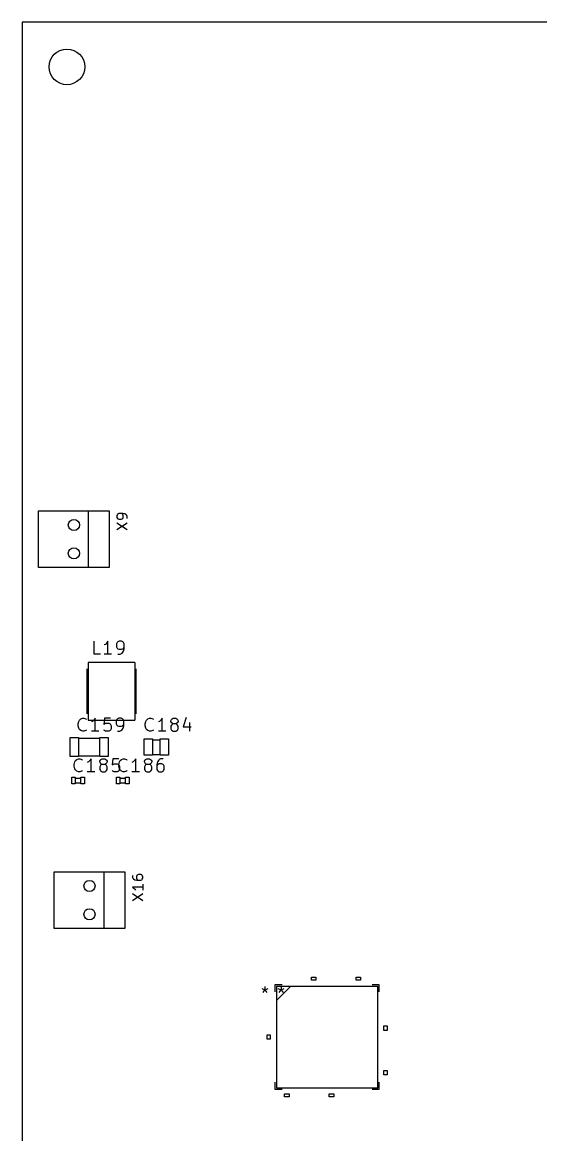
# Model space of a CAD drawing. Header units: millimetres. Extents: x -1 to 260, y -56 to 300.
# Drawn here: x 0 to 46.4, y 200.2 to 300 of the extents above; entities that cross this region are included whole.
import ezdxf

# ---------------------------------------------------------------- set-up
doc = ezdxf.new("R2010")
doc.units = ezdxf.units.MM
for name, color, linetype, true_color in [('Edge.Cuts', 254, 'CONTINUOUS', 0xd0d2cd), ('F.Fab', 9, 'CONTINUOUS', 0xafafaf), ('F.Silkscreen', 41, 'CONTINUOUS', 0xf2eda1)]:
    doc.layers.add(name, color=color, linetype=linetype, true_color=true_color)

msp = doc.modelspace()

# ---------------------------------------------------------------- linework, layer by layer
at = {"layer": 'Edge.Cuts', "linetype": 'CONTINUOUS'}
for p, q in [((0, 300), (0, 0)), ((260, 300), (0, 300))]:
    msp.add_line(p, q, dxfattribs=at)
at = {"layer": 'Edge.Cuts'}
for centre, radius in [((4, 296), 1.599999), ((4.62, 254.92), 0.5), ((4.62, 252.38), 0.5), ((6.02, 222.55), 0.5), ((6.02, 220.01), 0.5)]:
    msp.add_circle(centre, radius, dxfattribs=at)
at = {"layer": 'F.Fab', "linetype": 'CONTINUOUS'}
for p, q in [((5.892, 242.591), (5.892, 237.409)), ((10.083, 242.591), (5.892, 242.591)), ((10.083, 242.591), (10.083, 237.409)), ((5.79, 242.032), (5.79, 237.968)), ((10.184, 242.032), (10.184, 237.968)), ((5.892, 237.409), (10.083, 237.409)), ((4.2982, 234.1491), (4.2982, 235.8491)), ((4.2982, 235.8491), (5.0483, 235.8491)), ((5.035, 235.787), (6.965, 235.787)), ((5.0483, 235.8491), (5.0483, 234.1491)), ((6.9517, 234.1509), (6.9517, 235.8509)), ((6.9517, 235.8509), (7.7018, 235.8509)), ((7.7018, 235.8509), (7.7018, 234.1509)), ((10.9078, 234.2761), (10.9078, 235.7262)), ((10.9078, 235.7262), (11.6579, 235.7262)), ((11.619, 235.66), (12.381, 235.66)), ((11.6579, 235.7262), (11.6579, 234.2761)), ((12.3556, 234.2761), (12.3556, 235.7262)), ((12.3556, 235.7262), (13.1057, 235.7262)), ((13.1057, 235.7262), (13.1057, 234.2761)), ((5.0483, 234.1491), (4.2982, 234.1491)), ((5.035, 234.213), (6.965, 234.213)), ((7.7018, 234.1509), (6.9517, 234.1509)), ((11.6579, 234.2761), (10.9078, 234.2761)), ((11.644, 234.34), (12.381, 234.34)), ((13.1057, 234.2761), (12.3556, 234.2761)), ((4.446, 231.6952), (4.446, 232.2951)), ((4.446, 232.2951), (4.746, 232.2951)), ((4.746, 231.6952), (4.446, 231.6952)), ((4.746, 232.2951), (4.746, 231.6952)), ((4.755, 232.224), (5.245, 232.224)), ((5.245, 231.776), (4.755, 231.776)), ((5.2588, 231.6952), (5.2588, 232.2951)), ((5.2588, 232.2951), (5.5588, 232.2951)), ((5.5588, 231.6952), (5.2588, 231.6952)), ((5.5588, 232.2951), (5.5588, 231.6952)), ((8.446, 231.6952), (8.446, 232.2951)), ((8.446, 232.2951), (8.746, 232.2951)), ((8.746, 231.6952), (8.446, 231.6952)), ((8.746, 232.2951), (8.746, 231.6952)), ((8.755, 232.224), (9.245, 232.224)), ((9.245, 231.776), (8.755, 231.776)), ((9.2588, 231.6952), (9.2588, 232.2951)), ((9.2588, 232.2951), (9.5588, 232.2951)), ((9.5588, 231.6952), (9.2588, 231.6952)), ((9.5588, 232.2951), (9.5588, 231.6952)), ((22.7534, 213.5466), (22.7534, 204.4534)), ((22.7534, 212.2766), (24.0234, 213.5466)), ((31.8466, 213.5466), (22.7534, 213.5466)), ((23.182111, 213.518861), (23.182111, 213.234623)), ((23.8202, 213.5466), (23.5662, 213.5466)), ((24.2266, 213.5466), (23.9726, 213.5466)), ((24.633, 213.5466), (24.379, 213.5466)), ((25.0394, 213.5466), (24.7854, 213.5466)), ((25.4204, 213.5466), (25.1664, 213.5466)), ((25.8268, 213.5466), (25.5728, 213.5466)), ((26.2332, 213.5466), (25.9792, 213.5466)), ((26.6396, 213.5466), (26.3856, 213.5466)), ((27.0206, 213.5466), (26.7666, 213.5466)), ((27.427, 213.5466), (27.173, 213.5466)), ((27.8334, 213.5466), (27.5794, 213.5466)), ((28.2144, 213.5466), (27.9604, 213.5466)), ((28.6208, 213.5466), (28.3668, 213.5466)), ((29.0272, 213.5466), (28.7732, 213.5466)), ((29.4336, 213.5466), (29.1796, 213.5466)), ((29.8146, 213.5466), (29.5606, 213.5466)), ((30.221, 213.5466), (29.967, 213.5466)), ((30.6274, 213.5466), (30.3734, 213.5466)), ((31.0338, 213.5466), (30.7798, 213.5466)), ((31.8466, 204.4534), (31.8466, 213.5466)), ((22.7534, 212.7338), (22.7534, 212.4798)), ((22.897873, 213.348318), (23.182111, 213.234623)), ((23.011569, 213.007232), (23.182111, 213.234623)), ((23.182111, 213.234623), (23.46635, 213.348318)), ((23.182111, 213.234623), (23.352654, 213.007232)), ((31.8466, 212.4798), (31.8466, 212.7338)), ((22.7534, 212.3274), (22.7534, 212.0734)), ((22.7534, 211.921), (22.7534, 211.667)), ((22.7534, 211.5146), (22.7534, 211.2606)), ((31.8466, 212.0734), (31.8466, 212.3274)), ((31.8466, 211.667), (31.8466, 211.921)), ((31.8466, 211.2606), (31.8466, 211.5146)), ((22.7534, 211.1336), (22.7534, 210.8796)), ((22.7534, 210.7272), (22.7534, 210.4732)), ((31.8466, 210.8796), (31.8466, 211.1336)), ((31.8466, 210.4732), (31.8466, 210.7272)), ((22.7534, 210.3208), (22.7534, 210.0668)), ((22.7534, 209.9144), (22.7534, 209.6604)), ((22.7534, 209.5334), (22.7534, 209.2794)), ((31.8466, 210.0668), (31.8466, 210.3208)), ((31.8466, 209.6604), (31.8466, 209.9144)), ((31.8466, 209.2794), (31.8466, 209.5334)), ((22.7534, 209.127), (22.7534, 208.873)), ((22.7534, 208.7206), (22.7534, 208.4666)), ((31.8466, 208.873), (31.8466, 209.127)), ((31.8466, 208.4666), (31.8466, 208.7206)), ((22.7534, 208.3396), (22.7534, 208.0856)), ((22.7534, 207.9332), (22.7534, 207.6792)), ((22.7534, 207.5268), (22.7534, 207.2728)), ((31.8466, 208.0856), (31.8466, 208.3396)), ((31.8466, 207.6792), (31.8466, 207.9332)), ((31.8466, 207.2728), (31.8466, 207.5268)), ((22.7534, 207.1204), (22.7534, 206.8664)), ((22.7534, 206.7394), (22.7534, 206.4854)), ((31.8466, 206.8664), (31.8466, 207.1204)), ((31.8466, 206.4854), (31.8466, 206.7394)), ((22.7534, 206.333), (22.7534, 206.079)), ((22.7534, 205.9266), (22.7534, 205.6726)), ((22.7534, 205.5202), (22.7534, 205.2662)), ((31.8466, 206.079), (31.8466, 206.333)), ((31.8466, 205.6726), (31.8466, 205.9266)), ((31.8466, 205.2662), (31.8466, 205.5202)), ((22.7534, 204.4534), (31.8466, 204.4534)), ((23.5662, 204.4534), (23.8202, 204.4534)), ((23.9726, 204.4534), (24.2266, 204.4534)), ((24.379, 204.4534), (24.633, 204.4534)), ((24.7854, 204.4534), (25.0394, 204.4534)), ((25.1664, 204.4534), (25.4204, 204.4534)), ((25.5728, 204.4534), (25.8268, 204.4534)), ((25.9792, 204.4534), (26.2332, 204.4534)), ((26.3856, 204.4534), (26.6396, 204.4534)), ((26.7666, 204.4534), (27.0206, 204.4534)), ((27.173, 204.4534), (27.427, 204.4534)), ((27.5794, 204.4534), (27.8334, 204.4534)), ((27.9604, 204.4534), (28.2144, 204.4534)), ((28.3668, 204.4534), (28.6208, 204.4534)), ((28.7732, 204.4534), (29.0272, 204.4534)), ((29.1796, 204.4534), (29.4336, 204.4534)), ((29.5606, 204.4534), (29.8146, 204.4534)), ((29.967, 204.4534), (30.221, 204.4534)), ((30.3734, 204.4534), (30.6274, 204.4534)), ((30.7798, 204.4534), (31.0338, 204.4534))]:
    msp.add_line(p, q, dxfattribs=at)
at = {"layer": 'F.Fab'}
for centre, radius in [((4, 296), 1.599999), ((4.62, 254.92), 0.5), ((4.62, 252.38), 0.5), ((6.02, 222.55), 0.5), ((6.02, 220.01), 0.5)]:
    msp.add_circle(centre, radius, dxfattribs=at)
at = {"layer": 'F.Silkscreen', "linetype": 'CONTINUOUS'}
for p, q in [((1.445, 256.19), (5.89, 256.19)), ((1.445, 251.11), (1.445, 256.19)), ((5.89, 256.19), (5.89, 251.11)), ((5.89, 256.19), (7.795, 256.19)), ((7.795, 256.19), (7.795, 251.11)), ((8.513298, 255.865683), (8.469271, 255.77763)), ((8.469271, 255.77763), (8.469271, 255.601523)), ((8.469271, 255.601523), (8.513298, 255.51347)), ((8.557325, 255.90971), (8.513298, 255.865683)), ((8.513298, 255.51347), (8.557325, 255.469443)), ((8.645378, 255.953736), (8.557325, 255.90971)), ((8.557325, 255.469443), (8.645378, 255.425416)), ((8.997591, 255.953736), (8.645378, 255.953736)), ((8.645378, 255.425416), (8.865511, 255.425416)), ((8.953565, 255.90971), (8.865511, 255.953736)), ((8.865511, 255.425416), (8.953565, 255.469443)), ((8.997591, 255.865683), (8.953565, 255.90971)), ((8.953565, 255.469443), (8.997591, 255.51347)), ((9.173698, 255.90971), (8.997591, 255.953736)), ((9.041618, 255.77763), (8.997591, 255.865683)), ((8.997591, 255.51347), (9.041618, 255.601523)), ((9.041618, 255.601523), (9.041618, 255.77763)), ((9.305778, 255.821656), (9.173698, 255.90971)), ((9.349805, 255.77763), (9.305778, 255.821656)), ((9.393831, 255.689576), (9.349805, 255.77763)), ((9.393831, 255.51347), (9.393831, 255.689576)), ((8.469271, 254.500857), (9.393831, 255.11723)), ((8.469271, 255.11723), (9.393831, 254.500857)), ((5.89, 251.11), (1.445, 251.11)), ((7.795, 251.11), (5.89, 251.11)), ((6.440032, 243.323273), (6.440032, 244.491673)), ((7.66407, 244.491673), (7.552794, 244.324759)), ((7.66407, 243.323273), (7.66407, 244.491673)), ((8.55428, 244.436035), (8.498642, 244.380397)), ((8.665556, 244.491673), (8.55428, 244.436035)), ((8.888109, 244.491673), (8.665556, 244.491673)), ((8.999385, 244.436035), (8.888109, 244.491673)), ((9.055023, 244.380397), (8.999385, 244.436035)), ((7.441518, 244.213483), (7.330242, 244.157845)), ((7.552794, 244.324759), (7.441518, 244.213483)), ((8.498642, 244.380397), (8.443004, 244.269121)), ((8.443004, 244.269121), (8.443004, 243.990931)), ((8.443004, 243.990931), (8.498642, 243.879654)), ((8.498642, 243.879654), (8.55428, 243.824016)), ((8.55428, 243.824016), (8.665556, 243.768378)), ((8.665556, 243.768378), (8.888109, 243.768378)), ((8.888109, 243.768378), (8.999385, 243.824016)), ((8.888109, 243.378912), (8.943747, 243.43455)), ((8.943747, 243.43455), (9.055023, 243.601464)), ((8.999385, 243.824016), (9.055023, 243.879654)), ((9.110661, 244.269121), (9.055023, 244.380397)), ((9.055023, 243.879654), (9.110661, 243.990931)), ((9.055023, 243.601464), (9.110661, 243.824016)), ((9.110661, 243.824016), (9.110661, 244.269121)), ((6.996413, 243.323273), (6.440032, 243.323273)), ((7.997899, 243.323273), (7.330242, 243.323273)), ((8.55428, 243.323273), (8.776832, 243.323273)), ((8.776832, 243.323273), (8.888109, 243.378912)), ((5.13067, 237.419759), (5.241946, 237.531035)), ((5.241946, 237.531035), (5.408861, 237.586673)), ((5.408861, 237.586673), (5.520137, 237.586673)), ((5.520137, 237.586673), (5.687051, 237.531035)), ((5.687051, 237.531035), (5.742689, 237.475397)), ((6.521622, 237.586673), (6.410346, 237.419759)), ((6.521622, 236.418273), (6.521622, 237.586673)), ((7.356194, 237.586673), (7.300556, 237.030292)), ((7.912575, 237.586673), (7.356194, 237.586673)), ((8.468956, 237.475397), (8.413318, 237.364121)), ((8.524594, 237.531035), (8.468956, 237.475397)), ((8.63587, 237.586673), (8.524594, 237.531035)), ((8.858423, 237.586673), (8.63587, 237.586673)), ((8.969699, 237.531035), (8.858423, 237.586673)), ((9.025337, 237.475397), (8.969699, 237.531035)), ((9.080975, 237.364121), (9.025337, 237.475397)), ((11.13067, 237.419759), (11.241946, 237.531035)), ((11.241946, 237.531035), (11.408861, 237.586673)), ((11.408861, 237.586673), (11.520137, 237.586673)), ((11.520137, 237.586673), (11.687051, 237.531035)), ((11.687051, 237.531035), (11.742689, 237.475397)), ((12.521622, 237.586673), (12.410346, 237.419759)), ((12.521622, 236.418273), (12.521622, 237.586673)), ((13.300556, 237.364121), (13.356194, 237.475397)), ((13.356194, 237.475397), (13.411832, 237.531035)), ((13.411832, 237.531035), (13.523108, 237.586673)), ((13.523108, 237.586673), (13.745661, 237.586673)), ((13.745661, 237.586673), (13.856937, 237.531035)), ((13.856937, 237.531035), (13.912575, 237.475397)), ((13.912575, 237.475397), (13.968213, 237.364121)), ((14.691508, 237.642312), (14.413318, 236.80774)), ((5.019394, 237.085931), (5.075032, 237.308483)), ((5.019394, 236.919016), (5.019394, 237.085931)), ((5.075032, 236.696464), (5.019394, 236.919016)), ((5.075032, 237.308483), (5.13067, 237.419759)), ((5.13067, 236.585188), (5.075032, 236.696464)), ((5.241946, 236.473912), (5.13067, 236.585188)), ((5.408861, 236.418273), (5.241946, 236.473912)), ((5.687051, 236.473912), (5.520137, 236.418273)), ((5.742689, 236.52955), (5.687051, 236.473912)), ((6.29907, 237.308483), (6.187794, 237.252845)), ((6.410346, 237.419759), (6.29907, 237.308483)), ((7.300556, 237.030292), (7.356194, 237.085931)), ((7.356194, 236.473912), (7.300556, 236.52955)), ((7.356194, 237.085931), (7.46747, 237.141569)), ((7.46747, 236.418273), (7.356194, 236.473912)), ((7.46747, 237.141569), (7.745661, 237.141569)), ((7.745661, 237.141569), (7.856937, 237.085931)), ((7.856937, 236.473912), (7.745661, 236.418273)), ((7.856937, 237.085931), (7.912575, 237.030292)), ((7.912575, 236.52955), (7.856937, 236.473912)), ((7.912575, 237.030292), (7.968213, 236.919016)), ((7.968213, 236.640826), (7.912575, 236.52955)), ((7.968213, 236.919016), (7.968213, 236.640826)), ((8.413318, 237.364121), (8.413318, 237.085931)), ((8.413318, 237.085931), (8.468956, 236.974654)), ((8.468956, 236.974654), (8.524594, 236.919016)), ((8.524594, 236.919016), (8.63587, 236.863378)), ((8.63587, 236.863378), (8.858423, 236.863378)), ((8.747146, 236.418273), (8.858423, 236.473912)), ((8.858423, 236.863378), (8.969699, 236.919016)), ((8.858423, 236.473912), (8.914061, 236.52955)), ((8.914061, 236.52955), (9.025337, 236.696464)), ((8.969699, 236.919016), (9.025337, 236.974654)), ((9.025337, 236.974654), (9.080975, 237.085931)), ((9.025337, 236.696464), (9.080975, 236.919016)), ((9.080975, 236.919016), (9.080975, 237.364121)), ((11.019394, 237.085931), (11.075032, 237.308483)), ((11.019394, 236.919016), (11.019394, 237.085931)), ((11.075032, 236.696464), (11.019394, 236.919016)), ((11.075032, 237.308483), (11.13067, 237.419759)), ((11.13067, 236.585188), (11.075032, 236.696464)), ((11.241946, 236.473912), (11.13067, 236.585188)), ((11.408861, 236.418273), (11.241946, 236.473912)), ((11.687051, 236.473912), (11.520137, 236.418273)), ((11.742689, 236.52955), (11.687051, 236.473912)), ((12.29907, 237.308483), (12.187794, 237.252845)), ((12.410346, 237.419759), (12.29907, 237.308483)), ((13.300556, 237.308483), (13.300556, 237.364121)), ((13.356194, 237.197207), (13.300556, 237.308483)), ((13.356194, 236.974654), (13.300556, 236.863378)), ((13.300556, 236.863378), (13.300556, 236.640826)), ((13.300556, 236.640826), (13.356194, 236.52955)), ((13.411832, 237.141569), (13.356194, 237.197207)), ((13.411832, 237.030292), (13.356194, 236.974654)), ((13.356194, 236.52955), (13.411832, 236.473912)), ((13.523108, 237.085931), (13.411832, 237.141569)), ((13.523108, 237.085931), (13.411832, 237.030292)), ((13.411832, 236.473912), (13.523108, 236.418273)), ((13.745661, 237.085931), (13.523108, 237.085931)), ((13.856937, 237.141569), (13.745661, 237.085931)), ((13.856937, 237.030292), (13.745661, 237.085931)), ((13.745661, 236.418273), (13.856937, 236.473912)), ((13.912575, 237.197207), (13.856937, 237.141569)), ((13.912575, 236.974654), (13.856937, 237.030292)), ((13.856937, 236.473912), (13.912575, 236.52955)), ((13.968213, 237.308483), (13.912575, 237.197207)), ((13.968213, 236.863378), (13.912575, 236.974654)), ((13.912575, 236.52955), (13.968213, 236.640826)), ((13.968213, 237.364121), (13.968213, 237.308483)), ((13.968213, 236.640826), (13.968213, 236.863378)), ((14.413318, 236.80774), (15.136613, 236.80774)), ((14.969699, 237.197207), (14.969699, 236.418273)), ((5.520137, 236.418273), (5.408861, 236.418273)), ((6.855451, 236.418273), (6.187794, 236.418273)), ((7.745661, 236.418273), (7.46747, 236.418273)), ((8.524594, 236.418273), (8.747146, 236.418273)), ((11.520137, 236.418273), (11.408861, 236.418273)), ((12.855451, 236.418273), (12.187794, 236.418273)), ((13.523108, 236.418273), (13.745661, 236.418273)), ((4.654394, 233.450931), (4.710032, 233.673483)), ((4.654394, 233.284016), (4.654394, 233.450931)), ((4.710032, 233.673483), (4.76567, 233.784759)), ((4.76567, 233.784759), (4.876946, 233.896035)), ((4.876946, 233.896035), (5.043861, 233.951673)), ((5.043861, 233.951673), (5.155137, 233.951673)), ((5.155137, 233.951673), (5.322051, 233.896035)), ((5.322051, 233.896035), (5.377689, 233.840397)), ((5.93407, 233.673483), (5.822794, 233.617845)), ((6.045346, 233.784759), (5.93407, 233.673483)), ((6.156622, 233.951673), (6.045346, 233.784759)), ((6.156622, 232.783273), (6.156622, 233.951673)), ((6.935556, 233.729121), (6.991194, 233.840397)), ((6.935556, 233.673483), (6.935556, 233.729121)), ((6.991194, 233.562207), (6.935556, 233.673483)), ((6.991194, 233.840397), (7.046832, 233.896035)), ((7.046832, 233.506569), (6.991194, 233.562207)), ((7.046832, 233.896035), (7.158108, 233.951673)), ((7.158108, 233.450931), (7.046832, 233.506569)), ((7.158108, 233.450931), (7.046832, 233.395292)), ((7.158108, 233.951673), (7.380661, 233.951673)), ((7.380661, 233.450931), (7.158108, 233.450931)), ((7.380661, 233.951673), (7.491937, 233.896035)), ((7.491937, 233.506569), (7.380661, 233.450931)), ((7.491937, 233.395292), (7.380661, 233.450931)), ((7.491937, 233.896035), (7.547575, 233.840397)), ((7.547575, 233.562207), (7.491937, 233.506569)), ((7.547575, 233.840397), (7.603213, 233.729121)), ((7.603213, 233.673483), (7.547575, 233.562207)), ((7.603213, 233.729121), (7.603213, 233.673483)), ((8.103956, 233.951673), (8.048318, 233.395292)), ((8.048318, 233.395292), (8.103956, 233.450931)), ((8.660337, 233.951673), (8.103956, 233.951673)), ((8.103956, 233.450931), (8.215232, 233.506569)), ((8.215232, 233.506569), (8.493423, 233.506569)), ((8.493423, 233.506569), (8.604699, 233.450931)), ((8.604699, 233.450931), (8.660337, 233.395292)), ((8.654394, 233.450931), (8.710032, 233.673483)), ((8.654394, 233.284016), (8.654394, 233.450931)), ((8.710032, 233.673483), (8.76567, 233.784759)), ((8.76567, 233.784759), (8.876946, 233.896035)), ((8.876946, 233.896035), (9.043861, 233.951673)), ((9.043861, 233.951673), (9.155137, 233.951673)), ((9.155137, 233.951673), (9.322051, 233.896035)), ((9.322051, 233.896035), (9.377689, 233.840397)), ((9.93407, 233.673483), (9.822794, 233.617845)), ((10.045346, 233.784759), (9.93407, 233.673483)), ((10.156622, 233.951673), (10.045346, 233.784759)), ((10.156622, 232.783273), (10.156622, 233.951673)), ((10.935556, 233.729121), (10.991194, 233.840397)), ((10.935556, 233.673483), (10.935556, 233.729121)), ((10.991194, 233.562207), (10.935556, 233.673483)), ((10.991194, 233.840397), (11.046832, 233.896035)), ((11.046832, 233.506569), (10.991194, 233.562207)), ((11.046832, 233.896035), (11.158108, 233.951673)), ((11.158108, 233.450931), (11.046832, 233.506569)), ((11.158108, 233.450931), (11.046832, 233.395292)), ((11.158108, 233.951673), (11.380661, 233.951673)), ((11.380661, 233.450931), (11.158108, 233.450931)), ((11.380661, 233.951673), (11.491937, 233.896035)), ((11.491937, 233.506569), (11.380661, 233.450931)), ((11.491937, 233.395292), (11.380661, 233.450931)), ((11.491937, 233.896035), (11.547575, 233.840397)), ((11.547575, 233.562207), (11.491937, 233.506569)), ((11.547575, 233.840397), (11.603213, 233.729121)), ((11.603213, 233.673483), (11.547575, 233.562207)), ((11.603213, 233.729121), (11.603213, 233.673483)), ((12.103956, 233.673483), (12.048318, 233.450931)), ((12.048318, 233.450931), (12.048318, 233.005826)), ((12.215232, 233.840397), (12.103956, 233.673483)), ((12.159594, 233.450931), (12.103956, 233.395292)), ((12.27087, 233.506569), (12.159594, 233.450931)), ((12.27087, 233.896035), (12.215232, 233.840397)), ((12.382146, 233.951673), (12.27087, 233.896035)), ((12.493423, 233.506569), (12.27087, 233.506569)), ((12.604699, 233.951673), (12.382146, 233.951673)), ((12.604699, 233.450931), (12.493423, 233.506569)), ((12.660337, 233.395292), (12.604699, 233.450931)), ((4.710032, 233.061464), (4.654394, 233.284016)), ((4.76567, 232.950188), (4.710032, 233.061464)), ((4.876946, 232.838912), (4.76567, 232.950188)), ((5.043861, 232.783273), (4.876946, 232.838912)), ((5.155137, 232.783273), (5.043861, 232.783273)), ((5.322051, 232.838912), (5.155137, 232.783273)), ((5.377689, 232.89455), (5.322051, 232.838912)), ((6.490451, 232.783273), (5.822794, 232.783273)), ((6.991194, 233.339654), (6.935556, 233.228378)), ((6.935556, 233.228378), (6.935556, 233.005826)), ((6.935556, 233.005826), (6.991194, 232.89455)), ((7.046832, 233.395292), (6.991194, 233.339654)), ((6.991194, 232.89455), (7.046832, 232.838912)), ((7.046832, 232.838912), (7.158108, 232.783273)), ((7.158108, 232.783273), (7.380661, 232.783273)), ((7.380661, 232.783273), (7.491937, 232.838912)), ((7.547575, 233.339654), (7.491937, 233.395292)), ((7.491937, 232.838912), (7.547575, 232.89455)), ((7.603213, 233.228378), (7.547575, 233.339654)), ((7.547575, 232.89455), (7.603213, 233.005826)), ((7.603213, 233.005826), (7.603213, 233.228378)), ((8.103956, 232.838912), (8.048318, 232.89455)), ((8.215232, 232.783273), (8.103956, 232.838912)), ((8.493423, 232.783273), (8.215232, 232.783273)), ((8.604699, 232.838912), (8.493423, 232.783273)), ((8.660337, 232.89455), (8.604699, 232.838912)), ((8.710032, 233.061464), (8.654394, 233.284016)), ((8.660337, 233.395292), (8.715975, 233.284016)), ((8.715975, 233.005826), (8.660337, 232.89455)), ((8.76567, 232.950188), (8.710032, 233.061464)), ((8.715975, 233.284016), (8.715975, 233.005826)), ((8.876946, 232.838912), (8.76567, 232.950188)), ((9.043861, 232.783273), (8.876946, 232.838912)), ((9.155137, 232.783273), (9.043861, 232.783273)), ((9.322051, 232.838912), (9.155137, 232.783273)), ((9.377689, 232.89455), (9.322051, 232.838912)), ((10.490451, 232.783273), (9.822794, 232.783273)), ((10.991194, 233.339654), (10.935556, 233.228378)), ((10.935556, 233.228378), (10.935556, 233.005826)), ((10.935556, 233.005826), (10.991194, 232.89455)), ((11.046832, 233.395292), (10.991194, 233.339654)), ((10.991194, 232.89455), (11.046832, 232.838912)), ((11.046832, 232.838912), (11.158108, 232.783273)), ((11.158108, 232.783273), (11.380661, 232.783273)), ((11.380661, 232.783273), (11.491937, 232.838912)), ((11.547575, 233.339654), (11.491937, 233.395292)), ((11.491937, 232.838912), (11.547575, 232.89455)), ((11.603213, 233.228378), (11.547575, 233.339654)), ((11.547575, 232.89455), (11.603213, 233.005826)), ((11.603213, 233.005826), (11.603213, 233.228378)), ((12.103956, 233.395292), (12.048318, 233.284016)), ((12.048318, 233.005826), (12.103956, 232.89455)), ((12.103956, 232.89455), (12.159594, 232.838912)), ((12.159594, 232.838912), (12.27087, 232.783273)), ((12.27087, 232.783273), (12.493423, 232.783273)), ((12.493423, 232.783273), (12.604699, 232.838912)), ((12.604699, 232.838912), (12.660337, 232.89455)), ((12.715975, 233.284016), (12.660337, 233.395292)), ((12.660337, 232.89455), (12.715975, 233.005826)), ((12.715975, 233.005826), (12.715975, 233.284016)), ((2.845, 223.82), (7.29, 223.82)), ((2.845, 218.74), (2.845, 223.82)), ((7.29, 223.82), (7.29, 218.74)), ((7.29, 223.82), (9.195, 223.82)), ((9.195, 223.82), (9.195, 218.74)), ((9.869271, 223.495683), (9.869271, 223.319576)), ((10.265511, 223.495683), (10.221485, 223.40763)), ((10.309538, 223.53971), (10.265511, 223.495683)), ((10.397591, 223.583736), (10.309538, 223.53971)), ((10.617725, 223.583736), (10.397591, 223.583736)), ((10.705778, 223.53971), (10.617725, 223.583736)), ((10.749805, 223.495683), (10.705778, 223.53971)), ((10.793831, 223.40763), (10.749805, 223.495683)), ((9.869271, 223.319576), (9.913298, 223.231523)), ((9.913298, 223.231523), (9.957325, 223.187496)), ((9.957325, 223.187496), (10.089405, 223.099443)), ((10.089405, 223.099443), (10.265511, 223.055416)), ((10.221485, 223.40763), (10.221485, 223.231523)), ((10.221485, 223.231523), (10.265511, 223.14347)), ((10.265511, 223.14347), (10.309538, 223.099443)), ((10.265511, 223.055416), (10.617725, 223.055416)), ((10.309538, 223.099443), (10.397591, 223.055416)), ((10.617725, 223.055416), (10.705778, 223.099443)), ((10.705778, 223.099443), (10.749805, 223.14347)), ((10.749805, 223.14347), (10.793831, 223.231523)), ((10.793831, 223.231523), (10.793831, 223.40763)), ((10.793831, 222.703203), (10.793831, 222.174883)), ((10.793831, 222.439043), (9.869271, 222.439043)), ((9.869271, 222.439043), (10.001351, 222.35099)), ((9.869271, 221.250324), (10.793831, 221.866697)), ((9.869271, 221.866697), (10.793831, 221.250324)), ((10.001351, 222.35099), (10.089405, 222.262937)), ((10.089405, 222.262937), (10.133431, 222.174883)), ((7.29, 218.74), (2.845, 218.74)), ((9.195, 218.74), (7.29, 218.74)), ((21.734311, 213.518861), (21.734311, 213.234623)), ((22.6264, 213.6736), (22.6264, 213.0386)), ((23.2614, 213.6736), (22.6264, 213.6736)), ((25.8968, 214.0927), (25.8968, 214.3721)), ((25.8968, 214.3721), (26.3032, 214.3721)), ((26.3032, 214.0927), (25.8968, 214.0927)), ((26.3032, 214.3721), (26.3032, 214.0927)), ((29.8968, 214.0927), (29.8968, 214.3721)), ((29.8968, 214.3721), (30.3032, 214.3721)), ((30.3032, 214.0927), (29.8968, 214.0927)), ((30.3032, 214.3721), (30.3032, 214.0927)), ((31.9736, 213.6736), (31.3386, 213.6736)), ((31.9736, 213.0386), (31.9736, 213.6736)), ((21.450073, 213.348318), (21.734311, 213.234623)), ((21.563769, 213.007232), (21.734311, 213.234623)), ((21.734311, 213.234623), (22.01855, 213.348318)), ((21.734311, 213.234623), (21.904854, 213.007232)), ((32.3927, 209.5968), (32.3927, 210.0032)), ((32.3927, 210.0032), (32.6721, 210.0032)), ((32.6721, 209.5968), (32.3927, 209.5968)), ((32.6721, 210.0032), (32.6721, 209.5968)), ((21.9279, 208.7968), (21.9279, 209.2032)), ((21.9279, 209.2032), (22.2073, 209.2032)), ((22.2073, 208.7968), (21.9279, 208.7968)), ((22.2073, 209.2032), (22.2073, 208.7968)), ((32.3927, 205.5968), (32.3927, 206.0032)), ((32.3927, 206.0032), (32.6721, 206.0032)), ((32.6721, 205.5968), (32.3927, 205.5968)), ((32.6721, 206.0032), (32.6721, 205.5968)), ((22.6264, 204.9614), (22.6264, 204.3264)), ((31.9736, 204.3264), (31.9736, 204.9614)), ((22.6264, 204.3264), (23.2614, 204.3264)), ((23.4968, 203.6279), (23.4968, 203.9073)), ((23.4968, 203.9073), (23.9032, 203.9073)), ((23.9032, 203.6279), (23.4968, 203.6279)), ((23.9032, 203.9073), (23.9032, 203.6279)), ((27.4968, 203.6279), (27.4968, 203.9073)), ((27.4968, 203.9073), (27.9032, 203.9073)), ((27.9032, 203.6279), (27.4968, 203.6279)), ((27.9032, 203.9073), (27.9032, 203.6279)), ((31.3386, 204.3264), (31.9736, 204.3264))]:
    msp.add_line(p, q, dxfattribs=at)
at = {"layer": 'F.Silkscreen'}
for centre, radius in [((4, 296), 1.599999), ((4.62, 254.92), 0.5), ((4.62, 252.38), 0.5), ((6.02, 222.55), 0.5), ((6.02, 220.01), 0.5)]:
    msp.add_circle(centre, radius, dxfattribs=at)

doc.saveas('drawing.dxf')
